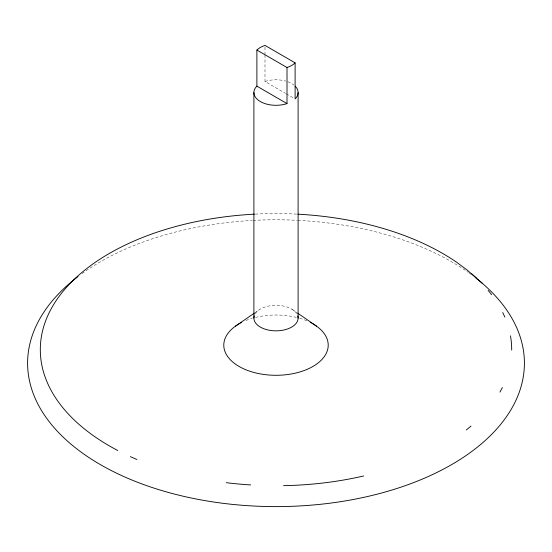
<?xml version="1.0" encoding="UTF-8"?>
<svg xmlns="http://www.w3.org/2000/svg" width="552" height="552" viewBox="0 0 552 552"><rect width="100%" height="100%" fill="white"/><g stroke="black" fill="none" stroke-linecap="round" stroke-linejoin="round"><path stroke-width="0.41" stroke-dasharray="2.76 2.07" d="M254.879 312.777L259.102 309.865M264.994 54.841L264.994 81.482L285.563 93.405M286.295 93.833L293.643 98.097M292.457 309.568L297.418 312.984M264.994 47.113L264.994 53.986M82.048 273.592A248.4 143.41 0 0 1 252.319 220.434M253.106 220.393A248.4 143.41 0 0 1 297.19 220.303M297.97 220.345A248.4 143.41 0 0 1 468.13 272.295M468.814 272.778A248.4 143.41 0 0 1 470.849 274.24M264.994 81.482A22.101 12.758 0 0 1 285.729 81.089M287.751 81.737A22.101 12.758 0 0 1 293.905 85.063M254.569 314.971A22.101 12.758 0 0 1 254.769 314.543M255.252 313.695A22.101 12.758 0 0 1 277.207 305.346A22.101 12.758 0 0 1 297.452 315.026M255.321 214.114A235.69 136.075 0 0 1 297.217 214.142M246.026 320.47A52.205 30.139 0 0 1 252.264 318.304M255.569 317.414A52.205 30.139 0 0 1 296.362 317.4M299.667 318.283A52.205 30.139 0 0 1 307.388 321.064"/><path stroke-width="0.83" d="M499.939 392.086L502.368 387.545M466.274 429.96L471.015 426.082M235.4 326.197L254.486 313.053M130.362 456.649L136.917 459.519M295.161 86.188A22.101 12.758 0 0 1 295.113 98.946L295.113 62.859L264.994 45.395A22.101 12.758 0 0 0 256.887 50.053L256.887 86.14A22.101 12.758 0 0 0 260.337 101.547A22.101 12.758 0 0 0 287.005 103.603L287.005 67.516L256.887 50.053M256.887 86.14L287.005 103.603M297.818 313.253L316.551 326.163M482.338 283.342L467.075 269.997L456.987 262.497A235.69 136.075 0 0 0 298.039 214.183M471.774 273.895L476.238 277.891M488.134 290.366L491.591 294.678M502.748 312.535L504.852 317.124M298.101 92.57L298.101 318.118M253.899 92.515L253.899 318.055M476.107 278.222A248.4 143.41 0 0 1 441.676 470.049A248.4 143.41 0 0 1 107.654 468.648A248.4 143.41 0 0 1 78.053 276.559M297.769 315.896A22.101 12.758 0 0 1 275.952 330.848A22.101 12.758 0 0 1 254.244 315.841M295.113 62.859A22.101 12.758 0 0 1 287.005 67.516M363.658 475.976A235.69 136.075 0 0 1 283.542 485.663M250.684 484.946A235.69 136.075 0 0 1 226.334 482.683M117.79 450.522A235.69 136.075 0 0 1 52.447 306.56A235.69 136.075 0 0 1 254.5 214.155M510.469 335.83A235.69 136.075 0 0 1 511.69 350.058M312.887 323.824A52.205 30.139 0 0 1 312.943 366.452A52.205 30.139 0 0 1 239.113 366.48A52.205 30.139 0 0 1 239.057 323.851M240.368 323.12A52.205 30.139 0 0 1 241.721 322.416M310.224 322.389A52.205 30.139 0 0 1 311.576 323.092"/></g></svg>
